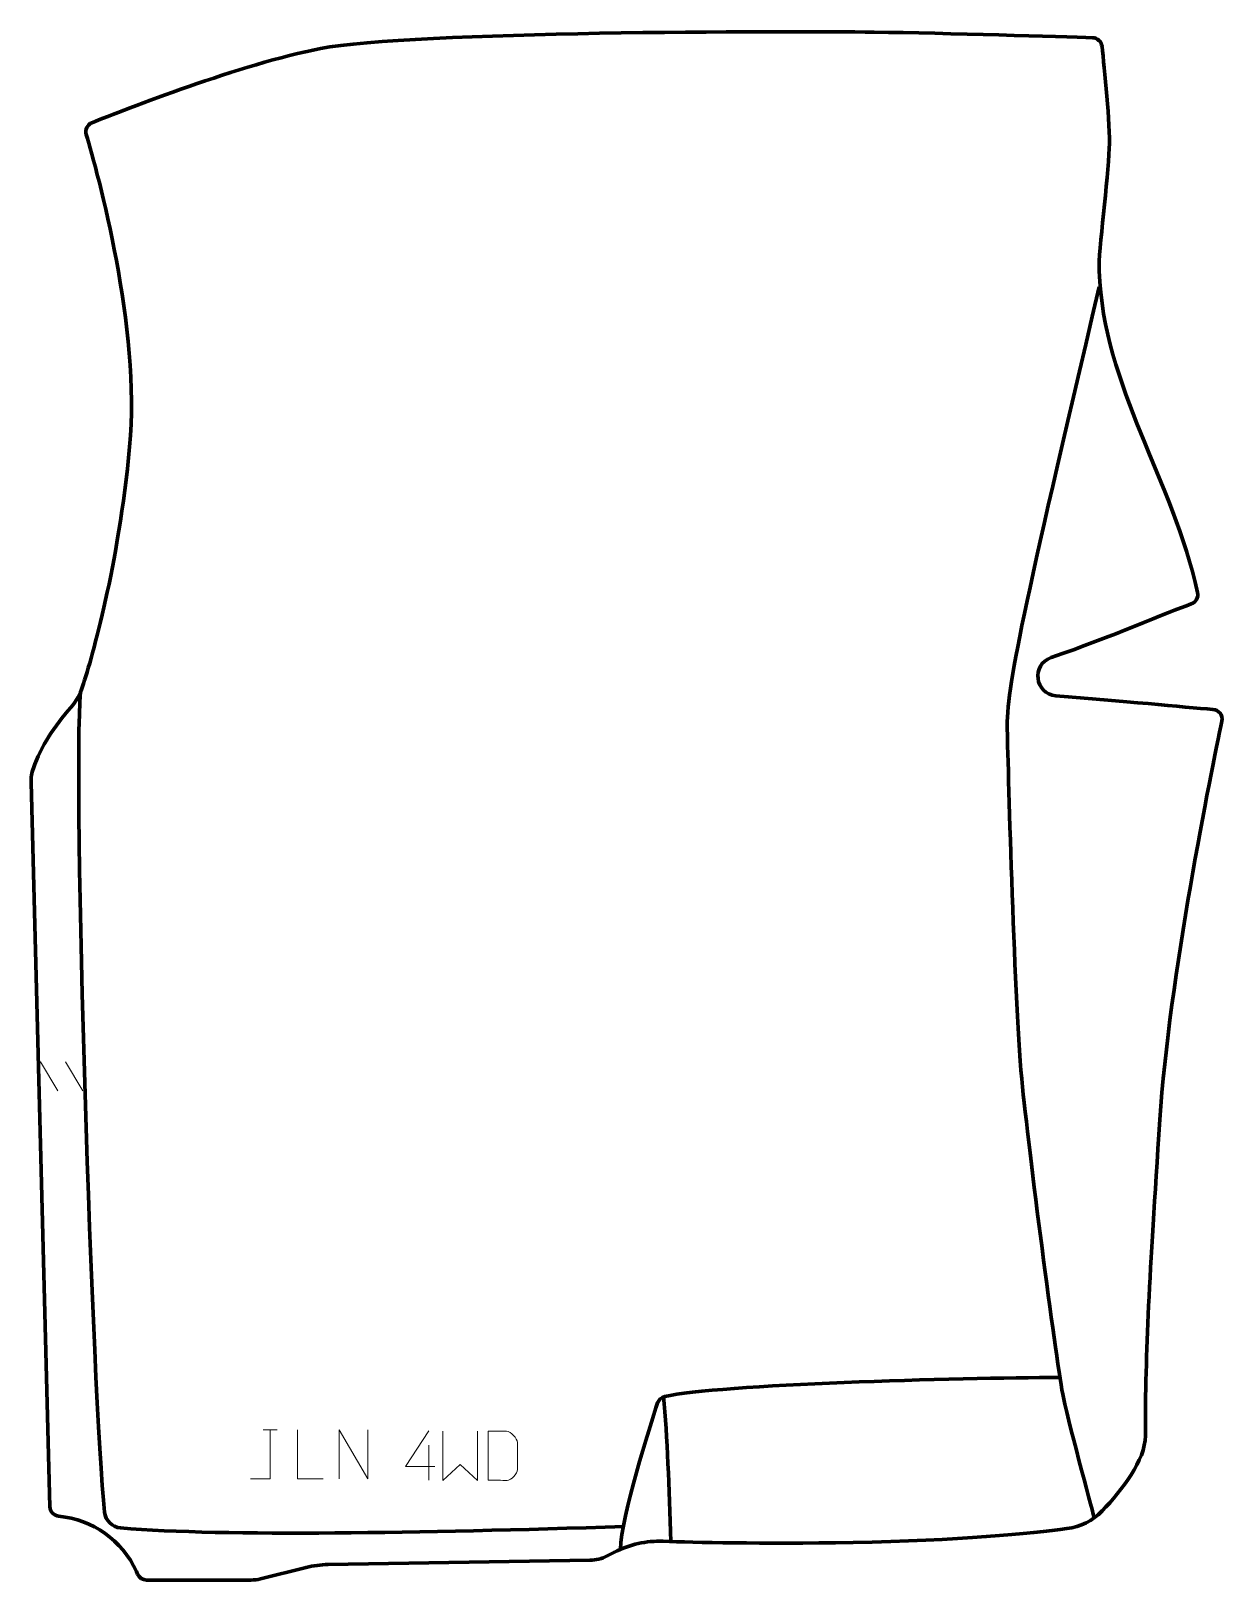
# Model space of a CAD drawing. Header units: millimetres. Extents: x -303 to 303, y -393 to 394.
import ezdxf

# ---------------------------------------------------------------- set-up
doc = ezdxf.new("R2010")
doc.units = ezdxf.units.MM
doc.header["$MEASUREMENT"] = 0
for name, color, linetype in [('layer 1', 7, 'Continuous'), ('layer 2', 7, 'Continuous'), ('layer 3', 7, 'Continuous')]:
    doc.layers.add(name, color=color, linetype=linetype)

msp = doc.modelspace()

# ---------------------------------------------------------------- linework, layer by layer
at = {"layer": 'layer 1', "color": 250, "lineweight": 9}
for points in [[(-297.9299, -130.1205), (-297.9299, -130.1205), (-289.1086, -144.7778), (-289.1086, -144.7778)], [(-285.2805, -130.1205), (-285.2805, -130.1205), (-276.4592, -144.7778), (-276.4592, -144.7778)], [(-184.7191, -317.16), (-184.7191, -317.16), (-177.5509, -317.16), (-177.5509, -317.16)], [(-100.4792, -325.0235), (-100.4792, -325.0235), (-100.4792, -342.6882), (-100.4792, -342.6882)]]:
    msp.add_open_spline(points, degree=3, dxfattribs=at)
for points, knots in [([(-191.157, -342.1136), (-191.157, -342.1136), (-181.135, -342.1136), (-181.135, -342.1136), (-181.135, -342.1136), (-181.135, -342.1136), (-181.135, -317.16), (-181.135, -317.16)], [0, 0, 0, 0, 0.33333333, 0.33333333, 0.33333333, 0.33333333, 1, 1, 1, 1]), ([(-154.2723, -342.1137), (-154.2723, -342.1137), (-167.2214, -342.1137), (-167.2214, -342.1137), (-167.2214, -342.1137), (-167.2214, -342.1137), (-167.2214, -317.1601), (-167.2214, -317.1601)], [0, 0, 0, 0, 0.33333333, 0.33333333, 0.33333333, 0.33333333, 1, 1, 1, 1]), ([(-146.1515, -342.1099), (-146.1515, -342.1099), (-146.1515, -317.1564), (-146.1515, -317.1564), (-146.1515, -317.1564), (-146.1515, -317.1564), (-131.4967, -342.1099), (-131.4967, -342.1099), (-131.4967, -342.1099), (-131.4967, -342.1099), (-131.4967, -317.1564), (-131.4967, -317.1564)], [0, 0, 0, 0, 0.25, 0.25, 0.25, 0.25, 0.5, 0.5, 0.5, 0.5, 1, 1, 1, 1]), ([(-97.5351, -335.7846), (-97.5351, -335.7846), (-112.3568, -335.7846), (-112.3568, -335.7846), (-112.3568, -335.7846), (-112.3568, -335.7846), (-100.4792, -317.7141), (-100.4792, -317.7141)], [0, 0, 0, 0, 0.33333333, 0.33333333, 0.33333333, 0.33333333, 1, 1, 1, 1]), ([(-93.4503, -317.8817), (-93.4503, -317.8817), (-93.4503, -342.8397), (-93.4503, -342.8397), (-93.4503, -342.8397), (-93.4503, -342.8397), (-84.6076, -334.775), (-84.6076, -334.775), (-84.6076, -334.775), (-84.6076, -334.775), (-75.7652, -342.8391), (-75.7652, -342.8391), (-75.7652, -342.8391), (-75.7652, -342.8391), (-75.7652, -317.8817), (-75.7652, -317.8817)], [0, 0, 0, 0, 0.2, 0.2, 0.2, 0.2, 0.4, 0.4, 0.4, 0.4, 0.6, 0.6, 0.6, 0.6, 1, 1, 1, 1]), ([(-70.3254, -342.8093), (-67.9936, -342.8089), (-63.0434, -342.8329), (-60.7119, -342.8332), (-60.7119, -342.8332), (-58.7869, -342.9386), (-55.4683, -339.397), (-55.4795, -337.3797), (-55.4795, -337.3797), (-55.4799, -331.6096), (-55.4799, -329.4399), (-55.4795, -323.6706), (-55.4795, -323.6706), (-55.4838, -321.5325), (-58.8583, -317.8724), (-61.0107, -317.8859), (-61.0107, -317.8859), (-63.3364, -317.8859), (-68.0607, -317.8859), (-70.3868, -317.8859), (-70.3868, -317.8859), (-70.3864, -323.6328), (-70.3251, -337.062), (-70.3254, -342.8093)], [0, 0, 0, 0, 0.14285714, 0.14285714, 0.14285714, 0.14285714, 0.28571429, 0.28571429, 0.28571429, 0.28571429, 0.42857143, 0.42857143, 0.42857143, 0.42857143, 0.57142857, 0.57142857, 0.57142857, 0.57142857, 0.71428571, 0.71428571, 0.71428571, 0.71428571, 1, 1, 1, 1])]:
    msp.add_open_spline(points, degree=3, knots=knots, dxfattribs=at)
at = {"layer": 'layer 2', "color": 12, "lineweight": 200}
msp.add_open_spline([(-248.5633, -390.5663), (-248.5633, -390.5663), (-249.2229, -389.1118), (-249.2229, -389.1118), (-249.2229, -389.1118), (-256.3632, -373.3708), (-271.4081, -362.6643), (-288.6356, -361.0656), (-288.6356, -361.0656), (-291.1573, -360.8317), (-293.1057, -358.751), (-293.1713, -356.2218), (-293.1713, -356.2218), (-293.1713, -356.2218), (-302.7235, 11.9299), (-302.7235, 11.9299), (-302.7235, 11.9299), (-302.787, 14.3747), (-302.4141, 16.8151), (-301.585, 19.1163), (-301.585, 19.1163), (-297.5507, 30.3149), (-290.9449, 40.5151), (-282.5608, 50.0239), (-282.5608, 50.0239), (-279.8462, 53.103), (-277.8103, 56.715), (-276.5554, 60.6217), (-276.5554, 60.6217), (-271.4158, 76.6184), (-258.4453, 121.454), (-252.6234, 182.5223), (-252.6234, 182.5223), (-246.877, 242.8014), (-268.975, 321.9916), (-274.7002, 341.1954), (-274.7002, 341.1954), (-275.4368, 343.6655), (-274.1696, 346.2856), (-271.7753, 347.2466), (-271.7753, 347.2466), (-255.4325, 353.8072), (-195.5355, 377.2521), (-155.5978, 384.9236), (-155.5978, 384.9236), (-108.9814, 393.8778), (82.2654, 393.8778), (125.8934, 393.2809), (125.8934, 393.2809), (163.1203, 392.7714), (220.7981, 390.9582), (236.9225, 390.4371), (236.9225, 390.4371), (239.4067, 390.3567), (241.4528, 388.4661), (241.7262, 385.9985), (241.7262, 385.9985), (242.9275, 375.146), (245.9014, 346.6176), (245.4227, 334.1829), (245.4227, 334.1829), (244.825, 318.6621), (239.8477, 281.9689), (240.2432, 271.901), (240.2432, 271.901), (242.5743, 212.5165), (277.8775, 165.7103), (290.3401, 108.4238), (290.3401, 108.4238), (290.8805, 105.9392), (289.4782, 103.4503), (287.0681, 102.6312), (287.0681, 102.6312), (274.8418, 98.4769), (246.7149, 85.863), (215.8874, 75.3897), (215.8874, 75.3897), (205.5997, 71.8944), (207.4885, 56.8276), (218.3212, 55.9763), (218.3212, 55.9763), (251.556, 53.3647), (283.2577, 50.1788), (298.1044, 49.0678), (298.1044, 49.0678), (301.1181, 48.8421), (303.2422, 46.0188), (302.6231, 43.0643), (302.6231, 43.0643), (297.3276, 17.7821), (275.8286, -87.9247), (271.1215, -159.4948), (271.1215, -159.4948), (265.7427, -241.2768), (263.7505, -276.2782), (263.7544, -320.2344), (263.7544, -320.2344), (263.7555, -332.6313), (251.7952, -347.9373), (241.8032, -358.3732), (241.8032, -358.3732), (237.0389, -363.3487), (230.7062, -366.5273), (223.8669, -367.3856), (223.8669, -367.3856), (206.4714, -369.5682), (168.2483, -373.5411), (115.1358, -374.3967), (115.1358, -374.3967), (66.7298, -375.1767), (34.8979, -374.4284), (18.6402, -373.8157), (18.6402, -373.8157), (10.0451, -373.4918), (1.5146, -375.3908), (-6.1316, -379.3253), (-6.1316, -379.3253), (-6.1316, -379.3253), (-9.8019, -381.2138), (-9.8019, -381.2138), (-9.8019, -381.2138), (-12.5342, -382.6199), (-15.5543, -383.3777), (-18.6277, -383.4289), (-18.6277, -383.4289), (-18.6277, -383.4289), (-151.6587, -385.6436), (-151.6587, -385.6436), (-151.6587, -385.6436), (-155.4673, -385.7071), (-159.2569, -386.2049), (-162.9522, -387.1277), (-162.9522, -387.1277), (-162.9522, -387.1277), (-186.0796, -392.9027), (-186.0796, -392.9027), (-186.0796, -392.9027), (-187.666, -393.2989), (-189.2952, -393.4993), (-190.9303, -393.4993), (-190.9303, -393.4993), (-190.9303, -393.4993), (-244.0089, -393.4993), (-244.0089, -393.4993), (-244.0089, -393.4993), (-245.9717, -393.4993), (-247.7533, -392.352), (-248.5633, -390.5663)], degree=3, knots=[0, 0, 0, 0, 0.02631579, 0.02631579, 0.02631579, 0.02631579, 0.05263158, 0.05263158, 0.05263158, 0.05263158, 0.07894737, 0.07894737, 0.07894737, 0.07894737, 0.10526316, 0.10526316, 0.10526316, 0.10526316, 0.13157895, 0.13157895, 0.13157895, 0.13157895, 0.15789474, 0.15789474, 0.15789474, 0.15789474, 0.18421053, 0.18421053, 0.18421053, 0.18421053, 0.21052632, 0.21052632, 0.21052632, 0.21052632, 0.23684211, 0.23684211, 0.23684211, 0.23684211, 0.26315789, 0.26315789, 0.26315789, 0.26315789, 0.28947368, 0.28947368, 0.28947368, 0.28947368, 0.31578947, 0.31578947, 0.31578947, 0.31578947, 0.34210526, 0.34210526, 0.34210526, 0.34210526, 0.36842105, 0.36842105, 0.36842105, 0.36842105, 0.39473684, 0.39473684, 0.39473684, 0.39473684, 0.42105263, 0.42105263, 0.42105263, 0.42105263, 0.44736842, 0.44736842, 0.44736842, 0.44736842, 0.47368421, 0.47368421, 0.47368421, 0.47368421, 0.5, 0.5, 0.5, 0.5, 0.52631579, 0.52631579, 0.52631579, 0.52631579, 0.55263158, 0.55263158, 0.55263158, 0.55263158, 0.57894737, 0.57894737, 0.57894737, 0.57894737, 0.60526316, 0.60526316, 0.60526316, 0.60526316, 0.63157895, 0.63157895, 0.63157895, 0.63157895, 0.65789474, 0.65789474, 0.65789474, 0.65789474, 0.68421053, 0.68421053, 0.68421053, 0.68421053, 0.71052632, 0.71052632, 0.71052632, 0.71052632, 0.73684211, 0.73684211, 0.73684211, 0.73684211, 0.76315789, 0.76315789, 0.76315789, 0.76315789, 0.78947368, 0.78947368, 0.78947368, 0.78947368, 0.81578947, 0.81578947, 0.81578947, 0.81578947, 0.84210526, 0.84210526, 0.84210526, 0.84210526, 0.86842105, 0.86842105, 0.86842105, 0.86842105, 0.89473684, 0.89473684, 0.89473684, 0.89473684, 0.92105263, 0.92105263, 0.92105263, 0.92105263, 0.94736842, 0.94736842, 0.94736842, 0.94736842, 1, 1, 1, 1], dxfattribs=at)
at = {"layer": 'layer 3', "color": 142, "lineweight": 200}
for points, knots in [([(240.2717, 263.754), (201.8923, 100.1783), (192.9275, 59.5856), (193.5251, 38.6927), (193.5251, 38.6927), (194.1231, 17.7995), (197.1108, -102.7847), (201.2947, -142.7801), (201.2947, -142.7801), (205.4779, -182.776), (218.7568, -285.165), (222.1142, -300.6735), (222.1142, -300.6735), (225.7979, -317.6866), (237.7716, -361.8896), (237.7716, -361.8896)], [0, 0, 0, 0, 0.2, 0.2, 0.2, 0.2, 0.4, 0.4, 0.4, 0.4, 0.6, 0.6, 0.6, 0.6, 1, 1, 1, 1]), ([(-277.562, 57.939), (-281.7699, 11.816), (-271.3591, -302.3092), (-265.3975, -358.996), (-265.3975, -358.996), (-264.947, -363.2798), (-261.5169, -366.6446), (-257.2197, -367.0076), (-257.2197, -367.0076), (-203.2719, -371.5672), (-106.1331, -369.5606), (-0.9998, -366.338)], [0, 0, 0, 0, 0.25, 0.25, 0.25, 0.25, 0.5, 0.5, 0.5, 0.5, 1, 1, 1, 1]), ([(220.3487, -290.5799), (169.1448, -290.5725), (46.055, -294.107), (19.4206, -300.2023), (19.4206, -300.2023), (17.7075, -300.5946), (16.3271, -301.8508), (15.7803, -303.5191), (15.7803, -303.5191), (12.0387, -314.9308), (-2.9054, -361.5133), (-3.0274, -377.8613)], [0, 0, 0, 0, 0.25, 0.25, 0.25, 0.25, 0.5, 0.5, 0.5, 0.5, 1, 1, 1, 1])]:
    msp.add_open_spline(points, degree=3, knots=knots, dxfattribs=at)
msp.add_open_spline([(22.5929, -373.9561), (21.602, -346.141), (20.8154, -320.8669), (18.7188, -299.9754)], degree=3, dxfattribs=at)

doc.saveas('drawing.dxf')
